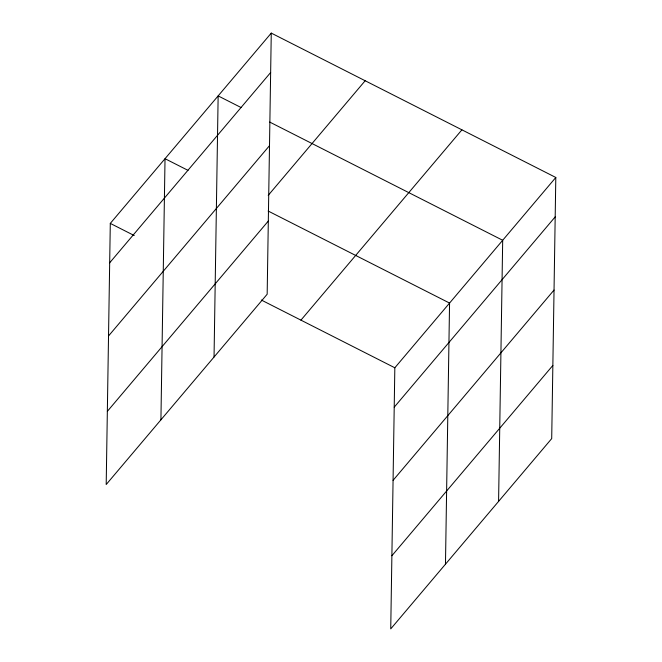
<?xml version="1.0" encoding="UTF-8"?>
<svg xmlns="http://www.w3.org/2000/svg" width="662" height="662" viewBox="0 0 662 662"><rect width="100%" height="100%" fill="white"/><g stroke="black" fill="none" stroke-linecap="round" stroke-linejoin="round"><path stroke-width="0.99" d="M271.263 33.1L110.297 223.4L106.193 484.526L267.167 294.218L271.263 33.1L555.807 177.474L551.703 438.6L390.737 628.9L394.833 367.782L555.807 177.474M160.924 419.824L165.028 158.698L188.041 170.374M214.041 357.025L218.146 95.899L241.158 107.575M445.468 564.198L449.564 303.072L268.135 211.021M498.585 501.399L502.69 240.273L269.699 122.056M109.677 262.806L270.65 72.506M108.527 335.973L269.5 145.673M268.218 195.356L365.167 80.747M107.343 411.359L268.317 221.05M300.937 320.135L461.911 129.835M394.221 407.18L555.186 216.879M393.071 480.347L554.036 290.047M391.887 555.732L552.853 365.432M110.297 223.4L134.229 235.548M261.316 300.035L394.833 367.782"/></g></svg>
